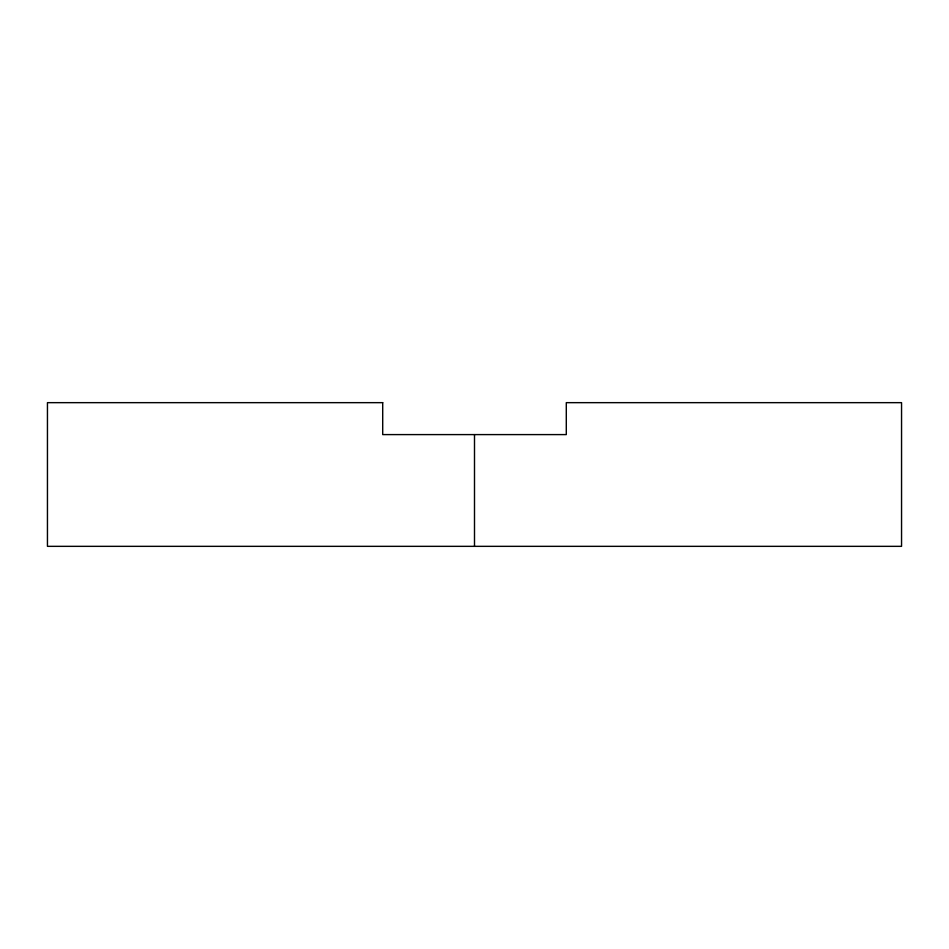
<?xml version="1.0" encoding="UTF-8"?>
<svg xmlns="http://www.w3.org/2000/svg" width="949" height="949" viewBox="0 0 949 949"><rect width="100%" height="100%" fill="white"/><g stroke="black" fill="none" stroke-linecap="round" stroke-linejoin="round"><path stroke-width="1.42" d="M474.5 434.595L474.5 546.339M382.708 402.661L47.45 402.661L47.45 546.339L901.55 546.339L901.55 402.661L566.292 402.661L566.292 434.595L382.708 434.595L382.708 402.661"/></g></svg>
